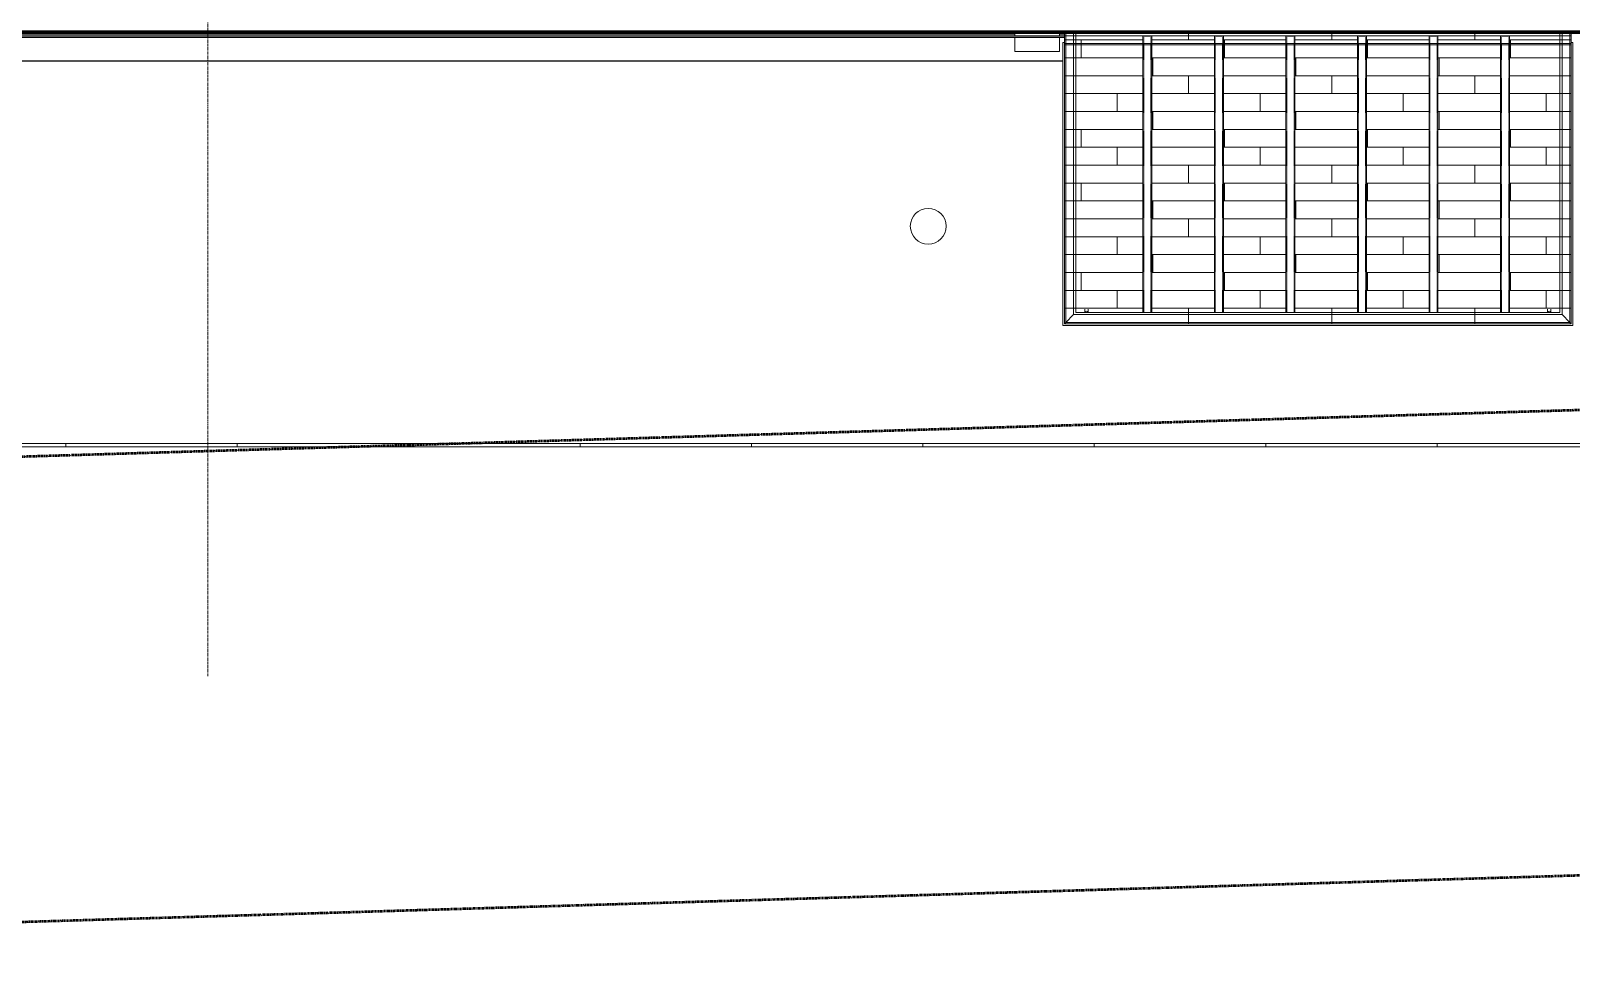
# Model space of a CAD drawing. Header units: inches. Extents: x -4218 to -1830, y 9767 to 12426.
# Drawn here: x -3520.9 to -3176.5, y 9772 to 9980.4 of the extents above; entities that cross this region are included whole.
import ezdxf

# ---------------------------------------------------------------- set-up
doc = ezdxf.new("R2010")
doc.units = ezdxf.units.IN
doc.header["$MEASUREMENT"] = 0
for name, pattern in [('Dash 1_16_', [0.125, 0.0625, -0.0625]), ('Double Dash 3_8_', [1, 0.375, -0.125, 0.125, -0.125, 0.125, -0.125]), ('Grid Line 1_2_', [0.875, 0.5, -0.125, 0.125, -0.125]), ('Hidden 1_8_', [0.1875, 0.125, -0.0625])]:
    doc.linetypes.add(name, pattern=pattern)
for name, color, linetype, lineweight in [('A-CLNG-5', 13, 'Continuous', 9), ('A-DETL-MBND', 5, 'Continuous', 9), ('A-FLOR-4', 192, 'Continuous', 9), ('A-FLOR-HRAL', 11, 'Continuous', 9), ('A-FLOR-PATT-1', 9, 'Continuous', 9), ('A-GENM', 5, 'Continuous', 9), ('A-GLAZ-1', 151, 'Continuous', 9), ('A-GLAZ-CURT', 52, 'Continuous', 9), ('A-WALL-7', 113, 'Continuous', 9), ('C-PROP-LINE', 91, 'Double Dash 3_8_', 50), ('C-PROP-LINE-1', 91, 'Dash 1_16_', 50), ('E-LITE-EQPM', 33, 'Continuous', 9), ('S-BEAM', 12, 'Continuous', 9), ('S-BEAM-1', 12, 'Hidden 1_8_', 9), ('S-GRID-1', 1, 'Grid Line 1_2_', 9)]:
    doc.layers.add(name, color=color, linetype=linetype, lineweight=lineweight)

# ---------------------------------------------------------------- blocks, each defined once
blk = doc.blocks.new('Basic Wall _ EXT - FIBER CEMENT - LARGE - ___-2505169-BACKGROUND - RCP - 1ST FLOOR')
at = {"layer": 'A-WALL-7'}
for p, q in [((-3147.37, 9979.9), (-3681.65, 9979.9)), ((-3147.37, 9979.9), (-3681.65, 9979.9)), ((-3681.65, 9979.87), (-3147.37, 9979.87)), ((-3147.37, 9979.87), (-3681.65, 9979.87))]:
    blk.add_line(p, q, dxfattribs=at)
blk = doc.blocks.new('Basic Wall _ EXT - FIBER CEMENT - LARGE - ___-2162463-BACKGROUND - RCP - 1ST FLOOR')
at = {"layer": 'A-WALL-7'}
for p, q in [((-3289.79, 9979.32), (-3598.29, 9979.32)), ((-3289.79, 9979.31), (-3598.29, 9979.31)), ((-3289.79, 9979.31), (-3598.29, 9979.31)), ((-3289.79, 9979.3), (-3598.29, 9979.3)), ((-3289.79, 9979.28), (-3598.29, 9979.28)), ((-3289.79, 9979.28), (-3598.29, 9979.28)), ((-3289.79, 9978.98), (-3598.29, 9978.98))]:
    blk.add_line(p, q, dxfattribs=at)
blk = doc.blocks.new('Basic Wall _ EXT - FIBER CEMENT - SMALL - ___-2145937-BACKGROUND - RCP - 1ST FLOOR')
at = {"layer": 'A-DETL-MBND'}
for p, q in [((-3549.34, 9980.19), (-3300.91, 9980.19)), ((-3300.91, 9980.19), (-3549.34, 9980.19)), ((-3300.91, 9980.19), (-3549.34, 9980.19)), ((-3300.91, 9979.73), (-3549.34, 9979.73)), ((-3300.91, 9979.66), (-3549.34, 9979.66)), ((-3290.91, 9980.19), (-3288.12, 9980.19)), ((-3288.12, 9980.19), (-3290.91, 9980.19)), ((-3288.12, 9980.19), (-3290.91, 9980.19)), ((-3289.79, 9979.73), (-3290.91, 9979.73)), ((-3289.79, 9979.66), (-3290.91, 9979.66)), ((-3288.12, 9980.19), (-3288.04, 9980.19)), ((-3288.04, 9980.19), (-3288.12, 9980.19)), ((-3288.04, 9980.19), (-3288.12, 9980.19)), ((-3288.01, 9980.19), (-3285.24, 9980.19)), ((-3285.24, 9980.19), (-3288.01, 9980.19)), ((-3285.24, 9980.19), (-3288.01, 9980.19)), ((-3285.19, 9980.19), (-3285.13, 9980.19)), ((-3285.13, 9980.19), (-3285.19, 9980.19)), ((-3285.13, 9980.19), (-3285.19, 9980.19)), ((-3285.13, 9980.19), (-3285.05, 9980.19)), ((-3285.05, 9980.19), (-3285.13, 9980.19)), ((-3285.05, 9980.19), (-3285.13, 9980.19)), ((-3285.05, 9980.19), (-3284.96, 9980.19)), ((-3284.96, 9980.19), (-3285.05, 9980.19)), ((-3284.96, 9980.19), (-3285.05, 9980.19)), ((-3284.96, 9980.19), (-3284.87, 9980.19)), ((-3284.87, 9980.19), (-3284.96, 9980.19)), ((-3284.87, 9980.19), (-3284.96, 9980.19)), ((-3284.87, 9980.19), (-3284.77, 9980.19)), ((-3284.77, 9980.19), (-3284.87, 9980.19)), ((-3284.77, 9980.19), (-3284.87, 9980.19)), ((-3284.77, 9980.19), (-3284.68, 9980.19)), ((-3284.68, 9980.19), (-3284.77, 9980.19)), ((-3284.68, 9980.19), (-3284.77, 9980.19)), ((-3284.68, 9980.19), (-3284.6, 9980.19)), ((-3284.6, 9980.19), (-3284.68, 9980.19)), ((-3284.6, 9980.19), (-3284.68, 9980.19)), ((-3284.49, 9980.19), (-3281.73, 9980.19)), ((-3281.73, 9980.19), (-3284.49, 9980.19)), ((-3281.73, 9980.19), (-3284.49, 9980.19)), ((-3281.69, 9980.19), (-3281.62, 9980.19)), ((-3281.62, 9980.19), (-3281.69, 9980.19)), ((-3281.62, 9980.19), (-3281.69, 9980.19)), ((-3281.62, 9980.19), (-3184.62, 9980.19)), ((-3184.62, 9980.19), (-3281.62, 9980.19)), ((-3184.62, 9980.19), (-3281.62, 9980.19)), ((-3184.62, 9980.19), (-3184.55, 9980.19)), ((-3184.55, 9980.19), (-3184.62, 9980.19)), ((-3184.55, 9980.19), (-3184.62, 9980.19)), ((-3184.51, 9980.19), (-3181.75, 9980.19)), ((-3181.75, 9980.19), (-3184.51, 9980.19)), ((-3181.75, 9980.19), (-3184.51, 9980.19)), ((-3181.7, 9980.19), (-3181.64, 9980.19)), ((-3181.64, 9980.19), (-3181.7, 9980.19)), ((-3181.64, 9980.19), (-3181.7, 9980.19)), ((-3181.64, 9980.19), (-3181.56, 9980.19)), ((-3181.56, 9980.19), (-3181.64, 9980.19)), ((-3181.56, 9980.19), (-3181.64, 9980.19)), ((-3181.56, 9980.19), (-3181.47, 9980.19)), ((-3181.47, 9980.19), (-3181.56, 9980.19)), ((-3181.47, 9980.19), (-3181.56, 9980.19)), ((-3181.47, 9980.19), (-3181.37, 9980.19)), ((-3181.37, 9980.19), (-3181.47, 9980.19)), ((-3181.37, 9980.19), (-3181.47, 9980.19)), ((-3181.37, 9980.19), (-3181.28, 9980.19)), ((-3181.28, 9980.19), (-3181.37, 9980.19)), ((-3181.28, 9980.19), (-3181.37, 9980.19)), ((-3181.27, 9980.19), (-3181.19, 9980.19)), ((-3181.19, 9980.19), (-3181.27, 9980.19)), ((-3181.19, 9980.19), (-3181.27, 9980.19)), ((-3181.18, 9980.19), (-3181.11, 9980.19)), ((-3181.11, 9980.19), (-3181.18, 9980.19)), ((-3181.11, 9980.19), (-3181.18, 9980.19)), ((-3181, 9980.19), (-3178.23, 9980.19)), ((-3178.23, 9980.19), (-3181, 9980.19)), ((-3178.23, 9980.19), (-3181, 9980.19)), ((-3178.2, 9980.19), (-3178.12, 9980.19)), ((-3178.12, 9980.19), (-3178.2, 9980.19)), ((-3178.12, 9980.19), (-3178.2, 9980.19)), ((-3178.12, 9980.19), (-3147.37, 9980.19)), ((-3147.37, 9980.19), (-3178.12, 9980.19)), ((-3147.37, 9980.19), (-3178.12, 9980.19)), ((-3290.15, 9973.7), (-3597.92, 9973.7)), ((-3290.15, 9973.7), (-3597.92, 9973.7)), ((-3597.92, 9973.63), (-3290.15, 9973.63)), ((-3290.15, 9973.63), (-3597.92, 9973.63))]:
    blk.add_line(p, q, dxfattribs=at)
blk = doc.blocks.new('Family1 - SCUPPER-2621240-BACKGROUND - RCP - 1ST FLOOR')
at = {"layer": 'A-DETL-MBND'}
for p, q in [((5, 8.81), (-5, 8.81)), ((-5, 8.81), (-5, 5.63)), ((5, 8.81), (5, 5.63)), ((-5, 5.46), (-5, 5.31)), ((-5, 5.31), (-5, 4.76)), ((-5, 4.73), (-5, 4.44)), ((-5, 4.44), (-5, 4.29)), ((5, 5.46), (5, 5.31)), ((5, 5.31), (5, 4.76)), ((5, 4.73), (5, 4.44)), ((5, 4.44), (5, 4.34)), ((5, 4.23), (5, 4.19))]:
    blk.add_line(p, q, dxfattribs=at)
blk = doc.blocks.new('Pathway_Cooper_McGraw-Edison _BSC-BRC_Round - Pathway_Cooper_McGraw-Edison _BSC-BRC_Round-2028611-BACKGROUND - RCP - 1ST FLOOR')
at = {"layer": 'E-LITE-EQPM'}
for start, end in [(0, 180), (180, 360)]:
    blk.add_arc((0, 0), 4, start, end, dxfattribs=at)
blk = doc.blocks.new('Railing - Railing-2700278-BACKGROUND - RCP - 1ST FLOOR')
at = {"layer": 'A-DETL-MBND'}
for p, q in [((-3289.79, 9977.83), (-3290.15, 9977.83)), ((-3290.15, 9914.58), (-3290.15, 9977.83)), ((-3176.1, 9977.83), (-3176.46, 9977.83)), ((-3176.1, 9977.83), (-3176.1, 9914.58)), ((-3176.1, 9914.58), (-3290.15, 9914.58))]:
    blk.add_line(p, q, dxfattribs=at)
blk = doc.blocks.new('Walls 15 - Walls 1-2569682-BACKGROUND - RCP - 1ST FLOOR')
at = {"layer": 'A-WALL-7'}
for p, q in [((-3288.12, 9980.19), (-3288.12, 9980.44)), ((-3288.12, 9979.9), (-3288.12, 9980.19)), ((-3285.24, 9980.19), (-3285.24, 9980.44)), ((-3285.24, 9979.9), (-3285.24, 9980.19)), ((-3284.49, 9980.44), (-3284.49, 9980.19)), ((-3284.49, 9980.19), (-3284.49, 9979.9)), ((-3281.62, 9980.44), (-3281.62, 9980.19)), ((-3281.62, 9980.19), (-3281.62, 9979.9)), ((-3285.24, 9917.47), (-3285.24, 9918.18)), ((-3284.49, 9918.18), (-3284.49, 9917.47))]:
    blk.add_line(p, q, dxfattribs=at)
for centre, major_axis, start_param, end_param in [((-3284.87, 9980.51), (0.375, 0), 3.403392, 3.663844), ((-3284.87, 9980.51), (0.375, 0), 3.665191, 3.925084), ((-3284.87, 9980.51), (0.375, 0), 3.930799, 4.186454), ((-3284.87, 9980.51), (0.375, 0), 4.18879, 4.447982), ((-3284.87, 9980.51), (0.375, 0), 4.45059, 4.587024), ((-3284.87, 9980.51), (0.375, 0), 4.587024, 4.709688), ((-3284.87, 9980.51), (-0.375, 0), 1.570796, 1.696161), ((-3284.87, 9980.51), (0.375, 0), 4.837754, 4.971578), ((-3284.87, 9980.51), (0.375, 0), 4.974188, 5.233645), ((-3284.87, 9980.51), (0.375, 0), 5.235988, 5.491809), ((-3284.87, 9980.51), (0.375, 0), 5.497787, 5.758233), ((-3284.87, 9980.51), (0.375, 0), 5.840308, 6.020685), ((-3284.87, 9917.45), (0.375, 0), 0.049078, 3.092515), ((-3284.87, 9917.45), (0.375, 0), 3.235897, 3.403392), ((-3284.87, 9917.45), (0.375, 0), 6.13645, 6.283185)]:
    blk.add_ellipse(centre, major_axis=major_axis, ratio=0.86769, start_param=start_param, end_param=end_param, dxfattribs=at)
blk = doc.blocks.new('Walls 16 - Walls 1-2569701-BACKGROUND - RCP - 1ST FLOOR')
at = {"layer": 'A-WALL-7'}
for p, q in [((-3184.62, 9980.2), (-3184.62, 9980.44)), ((-3184.62, 9979.9), (-3184.62, 9980.2)), ((-3181.75, 9980.19), (-3181.75, 9980.44)), ((-3181.75, 9979.9), (-3181.75, 9980.19)), ((-3181, 9980.44), (-3181, 9980.19)), ((-3181, 9980.19), (-3181, 9979.9)), ((-3178.12, 9980.44), (-3178.12, 9980.19)), ((-3178.12, 9980.19), (-3178.12, 9979.9)), ((-3181.75, 9917.47), (-3181.75, 9918.18)), ((-3181, 9918.18), (-3181, 9917.47))]:
    blk.add_line(p, q, dxfattribs=at)
for centre, major_axis, start_param, end_param in [((-3181.37, 9980.51), (0.375, 0), 3.403392, 3.663844), ((-3181.37, 9980.51), (0.375, 0), 3.665191, 3.925084), ((-3181.37, 9980.51), (0.375, 0), 3.926991, 4.186454), ((-3181.37, 9980.51), (0.375, 0), 4.18879, 4.447982), ((-3181.37, 9980.51), (0.375, 0), 4.587024, 4.709688), ((-3181.37, 9980.51), (-0.375, 0), 1.570796, 1.696161), ((-3181.37, 9980.51), (0.375, 0), 4.974188, 5.233645), ((-3181.37, 9980.51), (0.375, 0), 5.235988, 5.495873), ((-3181.37, 9980.51), (0.375, 0), 5.497787, 5.758233), ((-3181.37, 9980.51), (0.375, 0), 5.840308, 6.020685), ((-3181.37, 9917.45), (0.375, 0), 0.049078, 3.092515), ((-3181.37, 9917.45), (0.375, 0), 3.141593, 3.403392), ((-3181.37, 9917.45), (0.375, 0), 6.021386, 6.283185)]:
    blk.add_ellipse(centre, major_axis=major_axis, ratio=0.86769, start_param=start_param, end_param=end_param, dxfattribs=at)
blk = doc.blocks.new('Walls 131 - Walls 3-2569721-BACKGROUND - RCP - 1ST FLOOR')
at = {"layer": 'A-WALL-7'}
for p, q in [((-3289.79, 9979.83), (-3289.79, 9977.3)), ((-3289.79, 9979.34), (-3289.79, 9979.83)), ((-3289.79, 9979.83), (-3176.46, 9979.83)), ((-3289.79, 9979.34), (-3289.79, 9979.83)), ((-3289.79, 9914.94), (-3289.79, 9979.83)), ((-3289.79, 9979.34), (-3289.79, 9979.83)), ((-3289.79, 9979.83), (-3287.25, 9979.83)), ((-3289.75, 9979.83), (-3289.79, 9979.83)), ((-3289.79, 9979.83), (-3289.51, 9979.83)), ((-3289.51, 9979.83), (-3289.75, 9979.83)), ((-3287.74, 9979.83), (-3289.71, 9979.83)), ((-3287.74, 9979.83), (-3289.71, 9979.83)), ((-3289.51, 9977.3), (-3289.51, 9979.83)), ((-3289.51, 9979.34), (-3289.51, 9979.83)), ((-3287.74, 9979.83), (-3289.51, 9979.83)), ((-3289.51, 9979.83), (-3287.74, 9979.83)), ((-3287.25, 9979.83), (-3287.74, 9979.83)), ((-3287.74, 9977.3), (-3287.74, 9979.83)), ((-3287.74, 9977.3), (-3287.74, 9979.83)), ((-3287.25, 9979.83), (-3287.74, 9979.83)), ((-3178.99, 9979.83), (-3287.25, 9979.83)), ((-3287.25, 9979.83), (-3287.25, 9917.47)), ((-3287.25, 9979.34), (-3287.25, 9979.83)), ((-3178.5, 9979.83), (-3178.99, 9979.83)), ((-3178.99, 9979.34), (-3178.99, 9979.83)), ((-3178.99, 9979.83), (-3178.99, 9917.47)), ((-3178.5, 9979.83), (-3178.99, 9979.83)), ((-3178.99, 9979.83), (-3176.46, 9979.83)), ((-3176.54, 9979.83), (-3178.5, 9979.83)), ((-3178.5, 9979.83), (-3178.5, 9977.3)), ((-3178.5, 9979.83), (-3178.5, 9977.3)), ((-3176.54, 9979.83), (-3178.5, 9979.83)), ((-3178.5, 9979.83), (-3176.73, 9979.83)), ((-3176.73, 9979.83), (-3178.5, 9979.83)), ((-3176.73, 9979.83), (-3176.73, 9977.3)), ((-3176.73, 9979.83), (-3176.73, 9979.34)), ((-3176.73, 9979.83), (-3176.46, 9979.83)), ((-3176.46, 9979.83), (-3176.73, 9979.83)), ((-3176.46, 9979.83), (-3176.46, 9979.34)), ((-3176.46, 9977.3), (-3176.46, 9979.83)), ((-3176.46, 9979.83), (-3176.46, 9979.34)), ((-3176.46, 9914.94), (-3176.46, 9979.83)), ((-3176.46, 9979.83), (-3176.46, 9979.34)), ((-3289.79, 9977.57), (-3289.79, 9979.34)), ((-3289.79, 9979.34), (-3289.79, 9977.57)), ((-3289.79, 9977.38), (-3289.79, 9979.34)), ((-3289.79, 9977.57), (-3289.79, 9979.34)), ((-3289.79, 9977.38), (-3289.79, 9979.34)), ((-3289.79, 9977.3), (-3289.79, 9977.57)), ((-3289.79, 9977.57), (-3289.79, 9977.3)), ((-3287.25, 9977.57), (-3289.79, 9977.57)), ((-3289.51, 9977.57), (-3289.79, 9977.57)), ((-3289.79, 9977.3), (-3289.79, 9977.57)), ((-3289.51, 9977.3), (-3289.79, 9977.3)), ((-3176.46, 9977.3), (-3289.79, 9977.3)), ((-3289.79, 9914.94), (-3289.79, 9977.3)), ((-3289.79, 9914.94), (-3289.79, 9977.3)), ((-3287.25, 9979.34), (-3289.77, 9979.34)), ((-3287.25, 9979.34), (-3289.77, 9979.34)), ((-3289.58, 9977.3), (-3289.65, 9977.3)), ((-3287.74, 9977.3), (-3289.58, 9977.3)), ((-3289.51, 9977.57), (-3289.51, 9979.34)), ((-3287.74, 9977.57), (-3289.51, 9977.57)), ((-3289.51, 9977.3), (-3289.51, 9977.57)), ((-3287.74, 9977.3), (-3289.51, 9977.3)), ((-3289.51, 9915.21), (-3289.51, 9977.3)), ((-3289.51, 9915.21), (-3289.51, 9977.3)), ((-3287.25, 9977.57), (-3287.74, 9977.57)), ((-3287.25, 9977.3), (-3287.74, 9977.3)), ((-3287.25, 9977.3), (-3287.74, 9977.3)), ((-3287.74, 9916.98), (-3287.74, 9977.3)), ((-3287.74, 9916.98), (-3287.74, 9977.3)), ((-3178.99, 9979.34), (-3287.25, 9979.34)), ((-3178.99, 9979.34), (-3287.25, 9979.34)), ((-3287.25, 9977.5), (-3287.25, 9979.34)), ((-3178.99, 9977.57), (-3287.25, 9977.57)), ((-3272.25, 9977.57), (-3287.25, 9977.57)), ((-3287.25, 9977.43), (-3287.25, 9977.5)), ((-3287.25, 9977.38), (-3287.25, 9977.43)), ((-3272.25, 9977.3), (-3287.25, 9977.3)), ((-3272.25, 9977.3), (-3287.25, 9977.3)), ((-3287.25, 9917.47), (-3287.25, 9977.3)), ((-3256.25, 9977.57), (-3270.26, 9977.57)), ((-3256.25, 9977.3), (-3270.26, 9977.3)), ((-3256.25, 9977.3), (-3270.26, 9977.3)), ((-3240.25, 9977.57), (-3254.26, 9977.57)), ((-3240.25, 9977.3), (-3254.26, 9977.3)), ((-3240.25, 9977.3), (-3254.26, 9977.3)), ((-3224.25, 9977.57), (-3238.26, 9977.57)), ((-3224.25, 9977.3), (-3238.26, 9977.3)), ((-3224.25, 9977.3), (-3238.26, 9977.3)), ((-3208.25, 9977.57), (-3222.26, 9977.57)), ((-3208.25, 9977.3), (-3222.26, 9977.3)), ((-3208.25, 9977.3), (-3222.26, 9977.3)), ((-3192.25, 9977.57), (-3206.26, 9977.57)), ((-3192.25, 9977.3), (-3206.26, 9977.3)), ((-3192.25, 9977.3), (-3206.26, 9977.3)), ((-3178.99, 9977.57), (-3190.26, 9977.57)), ((-3178.99, 9977.3), (-3190.26, 9977.3)), ((-3178.99, 9977.3), (-3190.26, 9977.3)), ((-3176.48, 9979.34), (-3178.99, 9979.34)), ((-3176.48, 9979.34), (-3178.99, 9979.34)), ((-3178.99, 9977.57), (-3178.99, 9979.34)), ((-3176.46, 9977.57), (-3178.99, 9977.57)), ((-3178.5, 9977.57), (-3178.99, 9977.57)), ((-3178.99, 9977.5), (-3178.99, 9977.57)), ((-3178.99, 9977.43), (-3178.99, 9977.5)), ((-3178.99, 9977.38), (-3178.99, 9977.43)), ((-3178.5, 9977.3), (-3178.99, 9977.3)), ((-3178.5, 9977.3), (-3178.99, 9977.3)), ((-3178.99, 9917.47), (-3178.99, 9977.3)), ((-3176.73, 9977.57), (-3178.5, 9977.57)), ((-3176.73, 9977.3), (-3178.5, 9977.3)), ((-3176.67, 9977.3), (-3178.5, 9977.3)), ((-3178.5, 9977.3), (-3178.5, 9916.98)), ((-3178.5, 9977.3), (-3178.5, 9916.98)), ((-3176.73, 9979.34), (-3176.73, 9977.57)), ((-3176.46, 9977.57), (-3176.73, 9977.57)), ((-3176.73, 9977.57), (-3176.73, 9977.3)), ((-3176.46, 9977.3), (-3176.73, 9977.3)), ((-3176.73, 9977.3), (-3176.73, 9915.21)), ((-3176.73, 9977.3), (-3176.73, 9915.21)), ((-3176.6, 9977.3), (-3176.66, 9977.3)), ((-3176.46, 9979.34), (-3176.46, 9977.38)), ((-3176.46, 9977.57), (-3176.46, 9979.34)), ((-3176.46, 9979.34), (-3176.46, 9977.57)), ((-3176.46, 9979.34), (-3176.46, 9977.57)), ((-3176.46, 9979.34), (-3176.46, 9977.38)), ((-3176.46, 9977.5), (-3176.46, 9977.57)), ((-3176.46, 9977.57), (-3176.46, 9977.5)), ((-3176.46, 9977.57), (-3176.46, 9977.3)), ((-3176.46, 9977.43), (-3176.46, 9977.5)), ((-3176.46, 9977.5), (-3176.46, 9977.43)), ((-3176.46, 9977.31), (-3176.46, 9977.43)), ((-3176.46, 9977.43), (-3176.46, 9977.38)), ((-3176.46, 9977.38), (-3176.46, 9977.3)), ((-3176.46, 9977.3), (-3176.46, 9977.31)), ((-3176.46, 9977.3), (-3176.46, 9914.94)), ((-3176.46, 9977.3), (-3176.46, 9914.94)), ((-3287.25, 9917.47), (-3285.24, 9917.47)), ((-3178.99, 9917.47), (-3287.25, 9917.47)), ((-3285.24, 9917.47), (-3284.5, 9917.47)), ((-3284.49, 9917.47), (-3272.25, 9917.47)), ((-3272.25, 9917.47), (-3272.07, 9917.47)), ((-3272.07, 9917.47), (-3270.44, 9917.47)), ((-3270.44, 9917.47), (-3270.25, 9917.47)), ((-3270.25, 9917.47), (-3256.25, 9917.47)), ((-3256.25, 9917.47), (-3256.07, 9917.47)), ((-3256.07, 9917.47), (-3254.44, 9917.47)), ((-3254.44, 9917.47), (-3254.25, 9917.47)), ((-3254.25, 9917.47), (-3240.25, 9917.47)), ((-3240.25, 9917.47), (-3240.07, 9917.47)), ((-3240.07, 9917.47), (-3238.44, 9917.47)), ((-3238.44, 9917.47), (-3238.25, 9917.47)), ((-3238.25, 9917.47), (-3224.25, 9917.47)), ((-3224.25, 9917.47), (-3224.07, 9917.47)), ((-3224.07, 9917.47), (-3222.44, 9917.47)), ((-3222.44, 9917.47), (-3222.25, 9917.47)), ((-3222.25, 9917.47), (-3208.25, 9917.47)), ((-3208.25, 9917.47), (-3208.07, 9917.47)), ((-3208.07, 9917.47), (-3206.44, 9917.47)), ((-3206.44, 9917.47), (-3206.25, 9917.47)), ((-3206.25, 9917.47), (-3192.25, 9917.47)), ((-3192.25, 9917.47), (-3192.15, 9917.47)), ((-3192.14, 9917.47), (-3192.07, 9917.47)), ((-3192.07, 9917.47), (-3190.44, 9917.47)), ((-3190.44, 9917.47), (-3190.25, 9917.47)), ((-3190.25, 9917.47), (-3181.75, 9917.47)), ((-3181.74, 9917.47), (-3181, 9917.47)), ((-3181, 9917.47), (-3178.99, 9917.47)), ((-3176.46, 9914.94), (-3289.79, 9914.94)), ((-3289.79, 9914.94), (-3176.46, 9914.94)), ((-3176.46, 9914.94), (-3289.79, 9914.94)), ((-3287.74, 9916.98), (-3289.51, 9915.21)), ((-3289.51, 9915.21), (-3287.74, 9916.98)), ((-3176.73, 9915.21), (-3289.51, 9915.21)), ((-3176.73, 9915.21), (-3289.51, 9915.21)), ((-3178.5, 9916.98), (-3287.74, 9916.98)), ((-3178.5, 9916.98), (-3287.74, 9916.98)), ((-3176.73, 9915.21), (-3178.5, 9916.98)), ((-3178.5, 9916.98), (-3176.73, 9915.21))]:
    blk.add_line(p, q, dxfattribs=at)
for points, knots in [([(-3289.51, 9915.21), (-3289.54, 9915.19), (-3289.57, 9915.15), (-3289.62, 9915.11), (-3289.64, 9915.08), (-3289.67, 9915.06), (-3289.68, 9915.04), (-3289.7, 9915.02), (-3289.72, 9915.01), (-3289.73, 9914.99), (-3289.75, 9914.98), (-3289.77, 9914.96), (-3289.78, 9914.94), (-3289.79, 9914.94), (-3289.79, 9914.94)], [-1, -1, -1, -1, -0.833333, -0.75, -0.666667, -0.625, -0.583333, -0.5, -0.458333, -0.416667, -0.333333, -0.25, -0.166667, 0, 0, 0, 0]), ([(-3289.79, 9914.94), (-3289.79, 9914.94), (-3289.78, 9914.94), (-3289.77, 9914.96), (-3289.75, 9914.98), (-3289.73, 9914.99), (-3289.72, 9915.01), (-3289.7, 9915.02), (-3289.68, 9915.04), (-3289.67, 9915.06), (-3289.64, 9915.08), (-3289.62, 9915.11), (-3289.57, 9915.15), (-3289.54, 9915.19), (-3289.51, 9915.21)], [-1, -1, -1, -1, -0.833333, -0.75, -0.666667, -0.583333, -0.541667, -0.5, -0.416667, -0.375, -0.333333, -0.25, -0.166667, 0, 0, 0, 0]), ([(-3176.46, 9914.94), (-3176.46, 9914.94), (-3176.47, 9914.94), (-3176.48, 9914.96), (-3176.5, 9914.98), (-3176.51, 9914.99), (-3176.53, 9915.01), (-3176.55, 9915.02), (-3176.57, 9915.05), (-3176.59, 9915.07), (-3176.61, 9915.09), (-3176.64, 9915.11), (-3176.67, 9915.15), (-3176.71, 9915.19), (-3176.73, 9915.21)], [0, 0, 0, 0, 0.166667, 0.25, 0.333333, 0.416667, 0.458333, 0.5, 0.583333, 0.666667, 0.708333, 0.75, 0.833333, 1, 1, 1, 1]), ([(-3176.73, 9915.21), (-3176.71, 9915.19), (-3176.67, 9915.15), (-3176.63, 9915.11), (-3176.6, 9915.08), (-3176.58, 9915.06), (-3176.56, 9915.04), (-3176.55, 9915.02), (-3176.53, 9915.01), (-3176.51, 9914.99), (-3176.5, 9914.98), (-3176.48, 9914.96), (-3176.47, 9914.94), (-3176.46, 9914.94), (-3176.46, 9914.94)], [0, 0, 0, 0, 0.166667, 0.25, 0.333333, 0.375, 0.416667, 0.5, 0.541667, 0.583333, 0.666667, 0.75, 0.833333, 1, 1, 1, 1])]:
    blk.add_open_spline(points, degree=3, knots=knots, dxfattribs=at)
blk = doc.blocks.new('CISC HSS Rectangular_CSA G40_21_ - HS102x51x4_8-V175-BACKGROUND - RCP - 1ST FLOOR')
at = {"layer": 'S-BEAM'}
for p, q in [((-30.9, 1), (28.92, 1)), ((-30.9, 1), (-30.9, 0.62)), ((-30.9, 0.82), (-30.9, 1)), ((-30.9, 0.62), (-30.9, 0.82)), ((-30.9, 0.62), (-30.9, 0.81)), ((-30.9, 0.81), (-30.9, 0.62)), ((-30.9, 0.62), (-30.9, -0.62)), ((-30.9, 0.62), (-30.9, -0.62)), ((28.92, 1), (30.9, 1)), ((30.9, 0.62), (30.9, 1)), ((30.9, -0.62), (30.9, 0.62)), ((-30.9, -0.62), (-30.9, -1)), ((-30.9, -0.82), (-30.9, -0.62)), ((-30.9, -0.62), (-30.9, -0.81)), ((-30.9, -0.81), (-30.9, -0.62)), ((-30.9, -0.89), (-30.9, -0.82)), ((-30.9, -1), (-30.9, -0.89)), ((28.92, -1), (-30.9, -1)), ((30.9, -1), (28.92, -1)), ((30.9, -1), (30.9, -0.62))]:
    blk.add_line(p, q, dxfattribs=at)
at = {"layer": 'S-BEAM-1'}
for p, q in [((28.92, 0.81), (-30.9, 0.81)), ((30.9, 0.81), (28.92, 0.81)), ((28.92, -0.81), (-30.9, -0.81)), ((30.9, -0.81), (28.92, -0.81))]:
    blk.add_line(p, q, dxfattribs=at)
blk = doc.blocks.new('CISC HSS Rectangular_CSA G40_21_ - HS102x51x4_8-V168-BACKGROUND - RCP - 1ST FLOOR')
at = {"layer": 'S-BEAM'}
for p, q in [((-30.9, 1), (28.92, 1)), ((-30.9, 1), (-30.9, 0.62)), ((-30.9, 0.82), (-30.9, 1)), ((-30.9, 0.62), (-30.9, 0.82)), ((-30.9, 0.62), (-30.9, 0.81)), ((-30.9, 0.81), (-30.9, 0.62)), ((-30.9, 0.62), (-30.9, -0.62)), ((-30.9, 0.62), (-30.9, -0.62)), ((28.92, 1), (30.9, 1)), ((30.9, 0.62), (30.9, 1)), ((30.9, -0.62), (30.9, 0.62)), ((-30.9, -0.62), (-30.9, -1)), ((-30.9, -0.82), (-30.9, -0.62)), ((-30.9, -0.62), (-30.9, -0.81)), ((-30.9, -0.81), (-30.9, -0.62)), ((-30.9, -1), (-30.9, -0.82)), ((28.92, -1), (-30.9, -1)), ((30.9, -1), (28.92, -1)), ((30.9, -1), (30.9, -0.62))]:
    blk.add_line(p, q, dxfattribs=at)
at = {"layer": 'S-BEAM-1'}
for p, q in [((28.92, 0.81), (-30.9, 0.81)), ((30.9, 0.81), (28.92, 0.81)), ((28.92, -0.81), (-30.9, -0.81)), ((30.9, -0.81), (28.92, -0.81))]:
    blk.add_line(p, q, dxfattribs=at)
blk = doc.blocks.new('CISC HSS Rectangular_CSA G40_21_ - HS102x51x4_8-V170-BACKGROUND - RCP - 1ST FLOOR')
at = {"layer": 'S-BEAM'}
for p, q in [((-30.9, 1), (28.92, 1)), ((-30.9, 1), (-30.9, 0.62)), ((-30.9, 0.82), (-30.9, 1)), ((-30.9, 0.62), (-30.9, 0.82)), ((-30.9, 0.76), (-30.9, 0.81)), ((-30.9, 0.81), (-30.9, 0.62)), ((-30.9, 0.62), (-30.9, 0.76)), ((-30.9, 0.62), (-30.9, -0.62)), ((-30.9, 0.62), (-30.9, -0.62)), ((28.92, 1), (30.9, 1)), ((30.9, 0.62), (30.9, 1)), ((30.9, -0.62), (30.9, 0.62)), ((-30.9, -0.62), (-30.9, -1)), ((-30.9, -0.82), (-30.9, -0.62)), ((-30.9, -0.62), (-30.9, -0.81)), ((-30.9, -0.81), (-30.9, -0.62)), ((-30.9, -1), (-30.9, -0.82)), ((28.92, -1), (-30.9, -1)), ((30.9, -1), (28.92, -1)), ((30.9, -1), (30.9, -0.62))]:
    blk.add_line(p, q, dxfattribs=at)
at = {"layer": 'S-BEAM-1'}
for p, q in [((28.92, 0.81), (-30.9, 0.81)), ((30.9, 0.81), (28.92, 0.81)), ((28.92, -0.81), (-30.9, -0.81)), ((30.9, -0.81), (28.92, -0.81))]:
    blk.add_line(p, q, dxfattribs=at)
blk = doc.blocks.new('CISC HSS Rectangular_CSA G40_21_ - HS102x51x4_8-V186-BACKGROUND - RCP - 1ST FLOOR')
at = {"layer": 'S-BEAM'}
for p, q in [((-30.9, 1), (28.92, 1)), ((-30.9, 1), (-30.9, 0.91)), ((-30.9, 0.91), (-30.9, 1)), ((-30.9, 0.91), (-30.9, 0.89)), ((-30.9, 0.89), (-30.9, 0.62)), ((-30.9, 0.82), (-30.9, 0.89)), ((-30.9, 0.62), (-30.9, 0.82)), ((-30.9, 0.62), (-30.9, 0.81)), ((-30.9, 0.81), (-30.9, 0.62)), ((-30.9, 0.62), (-30.9, -0.62)), ((-30.9, 0.62), (-30.9, -0.62)), ((28.92, 1), (30.9, 1)), ((30.9, 0.62), (30.9, 1)), ((30.9, -0.62), (30.9, 0.62)), ((-30.9, -0.62), (-30.9, -1)), ((-30.9, -0.82), (-30.9, -0.62)), ((-30.9, -0.62), (-30.9, -0.81)), ((-30.9, -0.76), (-30.9, -0.62)), ((-30.9, -0.81), (-30.9, -0.76)), ((-30.9, -1), (-30.9, -0.82)), ((28.92, -1), (-30.9, -1)), ((30.9, -1), (28.92, -1)), ((30.9, -1), (30.9, -0.62))]:
    blk.add_line(p, q, dxfattribs=at)
at = {"layer": 'S-BEAM-1'}
for p, q in [((28.92, 0.81), (-30.9, 0.81)), ((30.9, 0.81), (28.92, 0.81)), ((28.92, -0.81), (-30.9, -0.81)), ((30.9, -0.81), (28.92, -0.81))]:
    blk.add_line(p, q, dxfattribs=at)
blk = doc.blocks.new('Horizontal_Siding - Horizontal_Siding-2907273-BACKGROUND - RCP - 1ST FLOOR')
at = {"layer": 'A-GLAZ-CURT'}
for p, q in [((19.17, 2.25), (-19.17, 2.25)), ((-19.17, 2.25), (-19.17, 1.5)), ((-19.17, 1.5), (19.17, 1.5)), ((19.17, 2.25), (19.17, 1.5))]:
    blk.add_line(p, q, dxfattribs=at)
blk = doc.blocks.new('Perforated Panel at Magic-Pak - hvac panel - 2nd floor 2-2702974-BACKGROUND - RCP - 1ST FLOOR')
at = {"layer": 'A-GLAZ-1'}
for p, q in [((19.01, 4.44), (-19.01, 4.44)), ((-19.01, 4.37), (-19.01, 4.44)), ((19.01, 4.37), (-19.01, 4.37)), ((19.01, 4.37), (19.01, 4.44))]:
    blk.add_line(p, q, dxfattribs=at)
blk = doc.blocks.new('Family - ___-1878357-BACKGROUND - RCP - 1ST FLOOR')
at = {"layer": 'C-PROP-LINE'}
blk.add_line((-3831.82, 9771.98), (-2096.45, 9823.93), dxfattribs=at)
blk = doc.blocks.new('Family - ___-2835860-BACKGROUND - RCP - 1ST FLOOR')
at = {"layer": 'C-PROP-LINE-1'}
blk.add_line((-2636.92, 9980.19), (-3860.72, 9980.19), dxfattribs=at)
blk = doc.blocks.new('Family - ___-2835932-BACKGROUND - RCP - 1ST FLOOR')
at = {"layer": 'C-PROP-LINE-1'}
blk.add_line((-2067.55, 9980.19), (-3860.72, 9980.19), dxfattribs=at)
blk = doc.blocks.new('Family - ___-2855424-BACKGROUND - RCP - 1ST FLOOR')
at = {"layer": 'C-PROP-LINE-1'}
blk.add_line((-3987.11, 9871.38), (-1939.77, 9932.67), dxfattribs=at)

msp = doc.modelspace()

# ---------------------------------------------------------------- hatches: boundary and pattern name
at = {"layer": 'A-FLOR-PATT-1'}
h = msp.add_hatch(dxfattribs=at)
h.set_pattern_fill('FP_17', color=256, style=0, pattern_type=2)
h.set_pattern_definition([(0, (-3182.028, 9858.389), (0, -4), []), (270, (-3182.028, 9858.389), (-8, -8), [4, -28]), (270, (-3166.028, 9854.389), (-8, -8), [4, -28])])
h.paths.add_polyline_path([(-3284.33, 9914.94), (-3176.46, 9914.98), (-3176.5, 9979.83), (-3289.79, 9979.83), (-3289.75, 9914.94), (-3287.25, 9914.94)], flags=0)
h.paths.add_polyline_path([(-3289.51, 9915.14), (-3289.51, 9915.14), (-3287.74, 9915.14)], flags=0)
h.paths.add_polyline_path([(-3272.14, 9917.47), (-3272.25, 9917.47), (-3272.25, 9979.27), (-3270.25, 9979.27), (-3270.25, 9917.47), (-3272.07, 9917.47)], flags=0)
h.paths.add_polyline_path([(-3240.14, 9917.47), (-3240.25, 9917.47), (-3240.25, 9979.27), (-3238.25, 9979.27), (-3238.25, 9917.47), (-3240.07, 9917.47)], flags=0)
h.paths.add_polyline_path([(-3254.63, 9917.47), (-3256.25, 9917.47), (-3256.25, 9979.27), (-3254.25, 9979.27), (-3254.25, 9917.47), (-3254.5, 9917.47)], flags=0)
h.paths.add_polyline_path([(-3222.25, 9917.47), (-3224.25, 9917.47), (-3224.25, 9979.27), (-3222.25, 9979.27), (-3222.25, 9924.04)], flags=0)
h.paths.add_polyline_path([(-3192.07, 9917.47), (-3192.25, 9917.47), (-3192.25, 9979.27), (-3190.25, 9979.27), (-3190.25, 9917.47), (-3192.01, 9917.47)], flags=0)
h.paths.add_polyline_path([(-3208.14, 9917.47), (-3208.25, 9917.47), (-3208.25, 9979.27), (-3206.25, 9979.27), (-3206.25, 9917.47), (-3208.07, 9917.47)], flags=0)

# ---------------------------------------------------------------- linework, layer by layer
at = {"layer": 'A-CLNG-5'}
msp.add_line((-2752.52, 9980.44), (-3681.65, 9980.44), dxfattribs=at)
at = {"layer": 'A-DETL-MBND'}
for p, q in [((-3482.91, 9980.19), (-3288.04, 9980.19)), ((-3300.91, 9980.44), (-3300.91, 9980.39)), ((-3300.91, 9980.29), (-3300.91, 9980.19)), ((-3290.91, 9980.33), (-3290.91, 9980.19)), ((-3215.06, 9980.19), (-3213.74, 9980.19))]:
    msp.add_line(p, q, dxfattribs=at)
at = {"layer": 'A-FLOR-4'}
for p, q in [((-3289.79, 9977.38), (-3289.79, 9979.83)), ((-3289.71, 9979.83), (-3176.54, 9979.83)), ((-3176.46, 9979.83), (-3176.46, 9977.38)), ((-3289.79, 9914.94), (-3289.79, 9977.3)), ((-3176.46, 9977.3), (-3176.46, 9914.94)), ((-3176.46, 9914.94), (-3289.79, 9914.94))]:
    msp.add_line(p, q, dxfattribs=at)
at = {"layer": 'A-WALL-7'}
for p, q in [((-3520.94, 9980.44), (-3520.94, 9980.19)), ((-3482.91, 9980.19), (-3482.91, 9980.44)), ((-3482.54, 9980.44), (-3482.54, 9980.19)), ((-3444.51, 9980.19), (-3444.51, 9980.41)), ((-3405.74, 9980.44), (-3405.74, 9980.19)), ((-3367.71, 9980.19), (-3367.71, 9980.44)), ((-3290.54, 9980.44), (-3290.54, 9980.19)), ((-3288.04, 9980.19), (-3175.34, 9980.19)), ((-3252.51, 9980.19), (-3252.51, 9980.44)), ((-3252.14, 9980.44), (-3252.14, 9980.19)), ((-3251.19, 9980.44), (-3251.19, 9980.19)), ((-3215.06, 9980.22), (-3215.06, 9980.44)), ((-3214.11, 9980.22), (-3214.11, 9980.44)), ((-3213.74, 9980.44), (-3213.74, 9980.22))]:
    msp.add_line(p, q, dxfattribs=at)
at = {"layer": 'S-GRID-1'}
msp.add_line((-3481.32, 9836.18), (-3481.32, 12376.81), dxfattribs=at)

# ---------------------------------------------------------------- block references
at = {"layer": 'A-FLOR-HRAL'}
msp.add_blockref('Railing - Railing-2700278-BACKGROUND - RCP - 1ST FLOOR', (0, 0), dxfattribs=at)
at = {"layer": 'A-GENM', "rotation": 180}
msp.add_blockref('Family1 - SCUPPER-2621240-BACKGROUND - RCP - 1ST FLOOR', (-3295.91, 9984.63), dxfattribs=at)
at = {"layer": 'A-GLAZ-1', "rotation": 180}
msp.add_blockref('Perforated Panel at Magic-Pak - hvac panel - 2nd floor 2-2702974-BACKGROUND - RCP - 1ST FLOOR', (-3501.92, 9984.63), dxfattribs=at)
at = {"layer": 'A-GLAZ-CURT', "rotation": 180}
for p in [(-3532.3, 9889.69), (-3493.96, 9889.69), (-3455.62, 9889.69), (-3417.29, 9889.69), (-3378.95, 9889.69), (-3340.61, 9889.69), (-3302.28, 9889.69), (-3263.94, 9889.69), (-3225.6, 9889.69), (-3187.27, 9889.69)]:
    msp.add_blockref('Horizontal_Siding - Horizontal_Siding-2907273-BACKGROUND - RCP - 1ST FLOOR', p, dxfattribs=at)
at = {"layer": 'A-WALL-7'}
for name in ['Basic Wall _ EXT - FIBER CEMENT - SMALL - ___-2145937-BACKGROUND - RCP - 1ST FLOOR', 'Basic Wall _ EXT - FIBER CEMENT - LARGE - ___-2162463-BACKGROUND - RCP - 1ST FLOOR', 'Basic Wall _ EXT - FIBER CEMENT - LARGE - ___-2505169-BACKGROUND - RCP - 1ST FLOOR', 'Walls 131 - Walls 3-2569721-BACKGROUND - RCP - 1ST FLOOR', 'Walls 15 - Walls 1-2569682-BACKGROUND - RCP - 1ST FLOOR', 'Walls 16 - Walls 1-2569701-BACKGROUND - RCP - 1ST FLOOR']:
    msp.add_blockref(name, (0, 0), dxfattribs=at)
at = {"layer": 'C-PROP-LINE'}
msp.add_blockref('Family - ___-1878357-BACKGROUND - RCP - 1ST FLOOR', (0, 0), dxfattribs=at)
at = {"layer": 'C-PROP-LINE-1'}
for name in ['Family - ___-2835860-BACKGROUND - RCP - 1ST FLOOR', 'Family - ___-2835932-BACKGROUND - RCP - 1ST FLOOR', 'Family - ___-2855424-BACKGROUND - RCP - 1ST FLOOR']:
    msp.add_blockref(name, (0, 0), dxfattribs=at)
at = {"layer": 'E-LITE-EQPM'}
msp.add_blockref('Pathway_Cooper_McGraw-Edison _BSC-BRC_Round - Pathway_Cooper_McGraw-Edison _BSC-BRC_Round-2028611-BACKGROUND - RCP - 1ST FLOOR', (-3320.25, 9936.74), dxfattribs=at)
at = {"layer": 'S-BEAM', "rotation": 90}
for name, p in [('CISC HSS Rectangular_CSA G40_21_ - HS102x51x4_8-V175-BACKGROUND - RCP - 1ST FLOOR', (-3271.25, 9948.37)), ('CISC HSS Rectangular_CSA G40_21_ - HS102x51x4_8-V168-BACKGROUND - RCP - 1ST FLOOR', (-3255.25, 9948.37)), ('CISC HSS Rectangular_CSA G40_21_ - HS102x51x4_8-V168-BACKGROUND - RCP - 1ST FLOOR', (-3239.25, 9948.37)), ('CISC HSS Rectangular_CSA G40_21_ - HS102x51x4_8-V170-BACKGROUND - RCP - 1ST FLOOR', (-3223.25, 9948.37)), ('CISC HSS Rectangular_CSA G40_21_ - HS102x51x4_8-V168-BACKGROUND - RCP - 1ST FLOOR', (-3207.25, 9948.37)), ('CISC HSS Rectangular_CSA G40_21_ - HS102x51x4_8-V186-BACKGROUND - RCP - 1ST FLOOR', (-3191.25, 9948.37))]:
    msp.add_blockref(name, p, dxfattribs=at)

doc.saveas('drawing.dxf')
